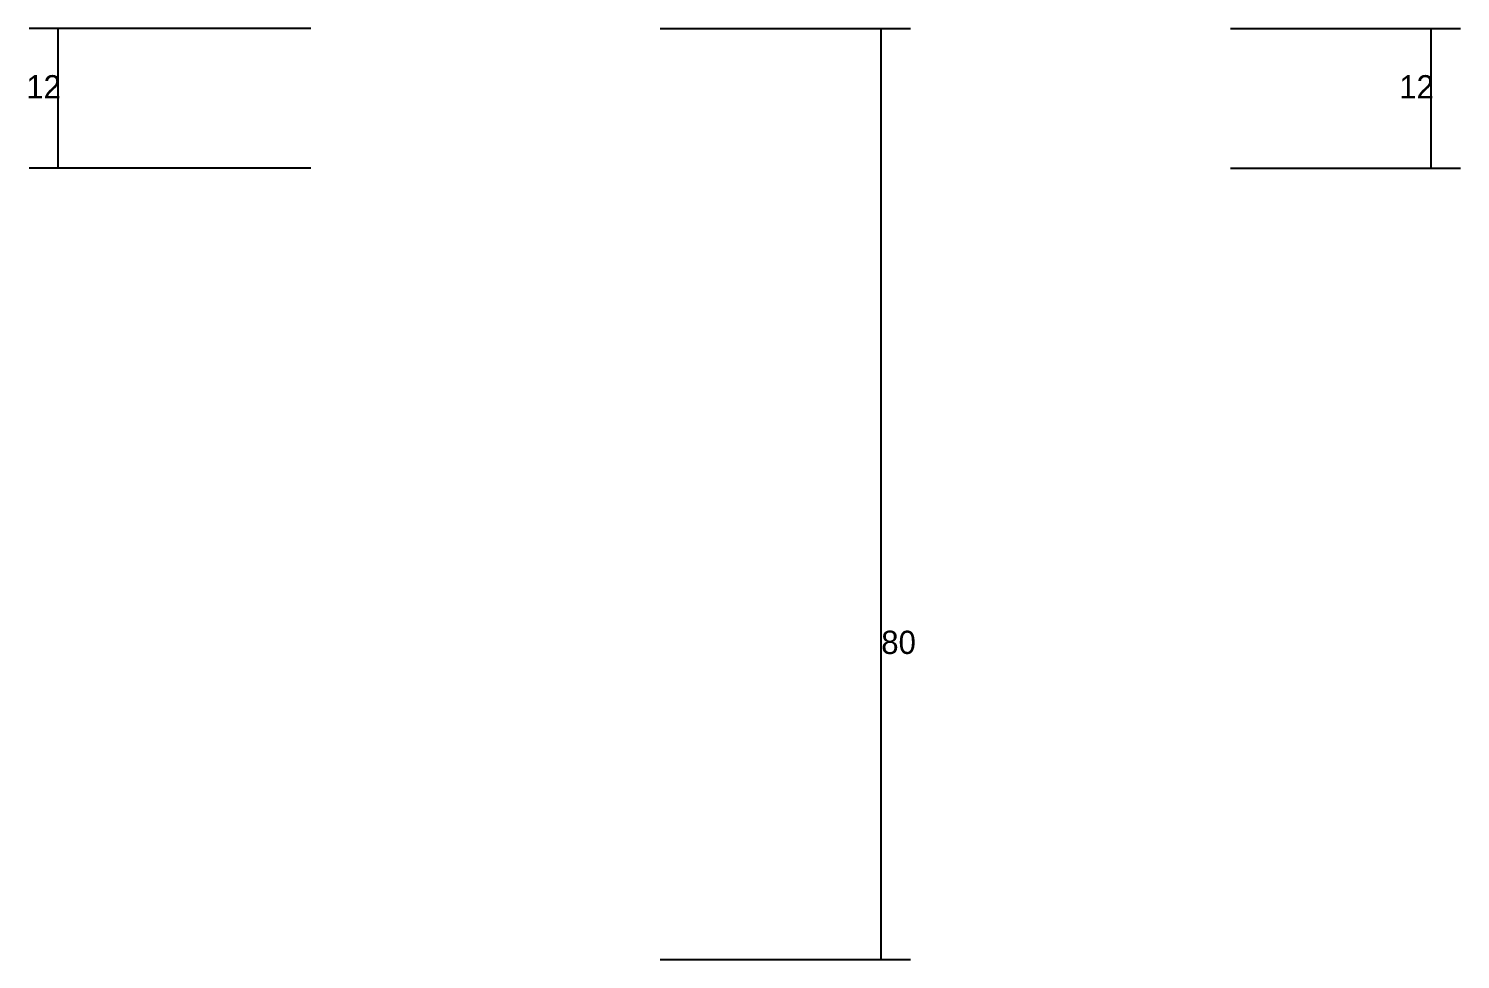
# Model space of a CAD drawing. Header units: metres. Extents: x 129177 to 131033, y 26891 to 28193.
# Drawn here: x 129569.1 to 129815.1, y 26890.7 to 27050.7 of the extents above; entities that cross this region are included whole.
import ezdxf

# ---------------------------------------------------------------- set-up
doc = ezdxf.new("R2010")
doc.units = ezdxf.units.M
doc.layers.add('COTA', color=4, linetype='Continuous')
doc.layers.add('Cota Seção (2x)', color=4, linetype='Continuous')

msp = doc.modelspace()

# ---------------------------------------------------------------- linework, layer by layer
at = {"layer": 'COTA'}
for p, q in [((129617.6, 27050.7), (129569.2, 27050.7)), ((129574.2, 27026.7), (129574.2, 27050.7)), ((129775.6, 27050.7), (129815.1, 27050.7)), ((129810.1, 27026.7), (129810.1, 27050.7)), ((129617.6, 27026.7), (129569.2, 27026.7)), ((129775.6, 27026.7), (129815.1, 27026.7))]:
    msp.add_line(p, q, dxfattribs=at)
at = {"layer": 'Cota Seção (2x)'}
for p, q in [((129677.6, 27050.7), (129720.6, 27050.7)), ((129715.6, 26890.7), (129715.6, 27050.7)), ((129677.6, 26890.7), (129720.6, 26890.7))]:
    msp.add_line(p, q, dxfattribs=at)

# ---------------------------------------------------------------- texts
at = {"layer": 'COTA'}
for p in [(129568.7, 27038.7), (129804.6, 27038.7)]:
    msp.add_text('12', height=4, dxfattribs=at).set_placement(p)
at = {"layer": 'Cota Seção (2x)'}
msp.add_text('80', height=4, dxfattribs=at).set_placement((129715.6, 26943.2))

doc.saveas('drawing.dxf')
